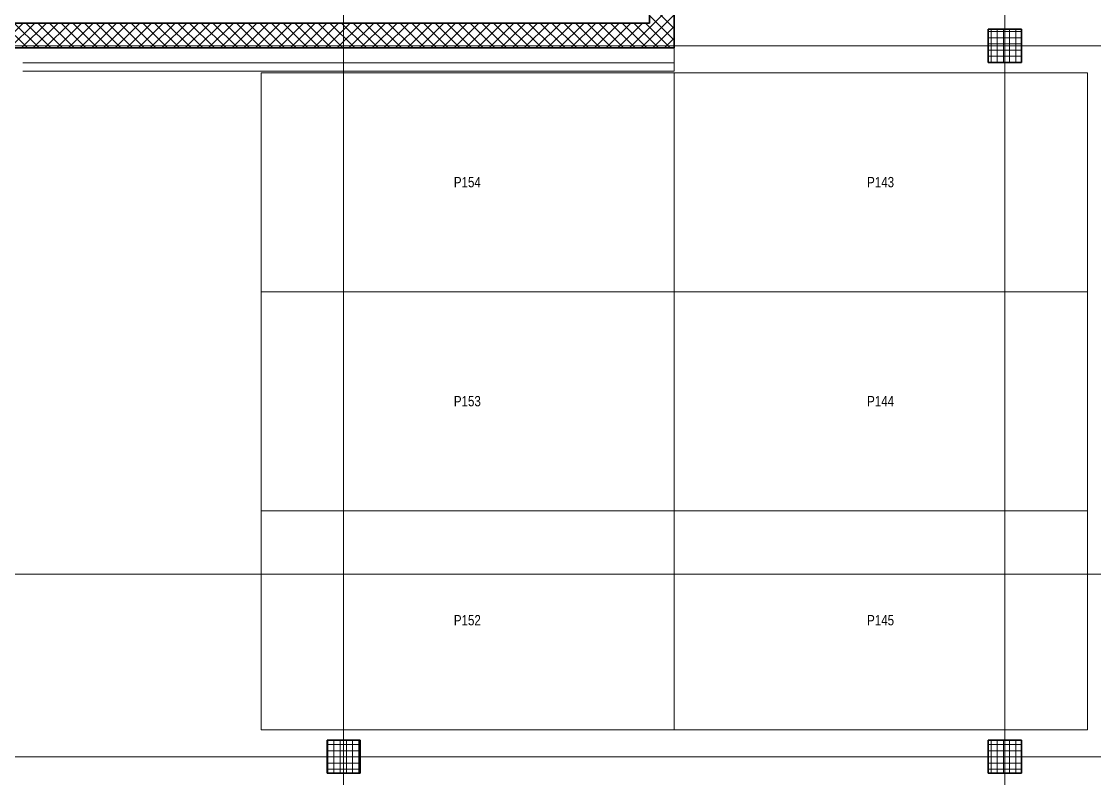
# Model space of a CAD drawing. Extents: x -1907 to 937, y -179 to 966.
# Drawn here: x -1670.2 to -1410.6, y 340 to 523.2 of the extents above; entities that cross this region are included whole.
import ezdxf
from ezdxf.lldxf.tags import DXFTag

# ---------------------------------------------------------------- set-up
doc = ezdxf.new("R2010")
doc.units = 0
doc.layers.get('0').update_dxf_attribs({"lineweight": 13})
doc.layers.add('A-DETL-____-OTLN', color=5, linetype='Continuous', lineweight=9, true_color=0x0000ff)
for name, color, linetype, lineweight in [('A-FLOR-____-OTLN', 7, 'Continuous', 9), ('A-WALL-____-MCUT', 7, 'Continuous', 35), ('A-WALL-____-PATT', 7, 'Continuous', 35), ('C-PRKG-____-IDEN', 7, 'Continuous', 5), ('C-PRKG-____-OTLN', 7, 'Continuous', 9), ('S-COLS-____-MCUT', 7, 'Continuous', 35), ('S-COLS-____-OTLN', 7, 'Continuous', 9), ('S-GRID-____-OTLN', 7, 'Continuous', 5)]:
    doc.layers.add(name, color=color, linetype=linetype, lineweight=lineweight)
doc.styles.get("Standard").update_dxf_attribs({"font": 'arial.ttf'})
tags = doc.linetypes.add('_Rasterlinie_', pattern=[0.375, 0.2, -0.05, 0.075, -0.05]).pattern_tags.tags
tags[10:11] = [DXFTag(74, 4), DXFTag(75, 0), DXFTag(340, '0'), DXFTag(46, 1.0), DXFTag(50, 0.0), DXFTag(44, 0.0), DXFTag(45, 0.0)]
tags[8:9] = [DXFTag(74, 4), DXFTag(75, 0), DXFTag(340, '0'), DXFTag(46, 1.0), DXFTag(50, 0.0), DXFTag(44, 0.0), DXFTag(45, 0.0)]
tags[6:7] = [DXFTag(74, 4), DXFTag(75, 0), DXFTag(340, '0'), DXFTag(46, 1.0), DXFTag(50, 0.0), DXFTag(44, 0.0), DXFTag(45, 0.0)]
tags[4:5] = [DXFTag(74, 4), DXFTag(75, 0), DXFTag(340, '0'), DXFTag(46, 1.0), DXFTag(50, 0.0), DXFTag(44, 0.0), DXFTag(45, 0.0)]
tags = doc.linetypes.add('Gestrichelt', pattern=[0.1, 0.05, -0.05]).pattern_tags.tags
tags[6:7] = [DXFTag(74, 4), DXFTag(75, 0), DXFTag(340, '0'), DXFTag(46, 1.0), DXFTag(50, 0.0), DXFTag(44, 0.0), DXFTag(45, 0.0)]
tags[4:5] = [DXFTag(74, 4), DXFTag(75, 0), DXFTag(340, '0'), DXFTag(46, 1.0), DXFTag(50, 0.0), DXFTag(44, 0.0), DXFTag(45, 0.0)]

# ---------------------------------------------------------------- blocks, each defined once
blk = doc.blocks.new('Referenz-A0UJ2810XE', base_point=(-1920.13, -159.41))
at = {"layer": 'A-DETL-____-OTLN', "color": 0, "linetype": 'Continuous', "lineweight": 35, "ltscale": 0.35}
blk.add_line((-1672.26, 516.75), (-1669.86, 516.75), dxfattribs=at)
at = {"layer": 'A-DETL-____-OTLN', "color": 0, "linetype": 'Gestrichelt', "ltscale": 0.13}
for p, q in [((-1512.26, 516.74), (-1512.26, 511.14)), ((-1512.26, 511.14), (-1669.86, 511.14))]:
    blk.add_line(p, q, dxfattribs=at)
at = {"layer": 'A-FLOR-____-OTLN', "color": 0, "linetype": 'Continuous', "ltscale": 0.13}
for p, q in [((-1512.26, 516.74), (-1669.86, 516.74)), ((-1512.26, 513.15), (-1512.26, 516.75)), ((-1512.26, 513.15), (-1669.86, 513.15)), ((-912.26, 389.4), (-1812.26, 389.4))]:
    blk.add_line(p, q, dxfattribs=at)
at = {"layer": 'A-WALL-____-MCUT', "color": 0, "linetype": 'Continuous', "ltscale": 0.35}
for p, q in [((-1518.26, 522.75), (-1518.26, 836.75)), ((-1512.26, 516.75), (-1512.26, 755.75)), ((-1518.26, 522.75), (-1818.26, 522.75)), ((-1669.86, 516.75), (-1512.26, 516.75))]:
    blk.add_line(p, q, dxfattribs=at)
at = {"layer": 'A-WALL-____-PATT', "color": 0, "linetype": 'Continuous', "lineweight": 9, "ltscale": 0.13}
for p, q in [((-1513.57, 522.75), (-1518.26, 527.44)), ((-1517.11, 522.75), (-1512.26, 527.6)), ((-1516.4, 522.75), (-1518.26, 524.62)), ((-1514.28, 522.75), (-1512.26, 524.77)), ((-1675.84, 516.75), (-1669.84, 522.75)), ((-1668.79, 516.75), (-1674.79, 522.75)), ((-1673.01, 516.75), (-1667.01, 522.75)), ((-1665.96, 516.75), (-1671.96, 522.75)), ((-1670.19, 516.75), (-1664.19, 522.75)), ((-1663.13, 516.75), (-1669.13, 522.75)), ((-1667.36, 516.75), (-1661.36, 522.75)), ((-1660.3, 516.75), (-1666.3, 522.75)), ((-1664.53, 516.75), (-1658.53, 522.75)), ((-1657.47, 516.75), (-1663.47, 522.75)), ((-1661.7, 516.75), (-1655.7, 522.75)), ((-1654.65, 516.75), (-1660.65, 522.75)), ((-1658.87, 516.75), (-1652.87, 522.75)), ((-1651.82, 516.75), (-1657.82, 522.75)), ((-1656.04, 516.75), (-1650.04, 522.75)), ((-1648.99, 516.75), (-1654.99, 522.75)), ((-1653.21, 516.75), (-1647.21, 522.75)), ((-1646.16, 516.75), (-1652.16, 522.75)), ((-1650.39, 516.75), (-1644.39, 522.75)), ((-1643.33, 516.75), (-1649.33, 522.75)), ((-1647.56, 516.75), (-1641.56, 522.75)), ((-1640.5, 516.75), (-1646.5, 522.75)), ((-1644.73, 516.75), (-1638.73, 522.75)), ((-1637.67, 516.75), (-1643.67, 522.75)), ((-1641.9, 516.75), (-1635.9, 522.75)), ((-1634.85, 516.75), (-1640.85, 522.75)), ((-1639.07, 516.75), (-1633.07, 522.75)), ((-1632.02, 516.75), (-1638.02, 522.75)), ((-1636.24, 516.75), (-1630.24, 522.75)), ((-1629.19, 516.75), (-1635.19, 522.75)), ((-1633.42, 516.75), (-1627.42, 522.75)), ((-1626.36, 516.75), (-1632.36, 522.75)), ((-1630.59, 516.75), (-1624.59, 522.75)), ((-1623.53, 516.75), (-1629.53, 522.75)), ((-1627.76, 516.75), (-1621.76, 522.75)), ((-1620.7, 516.75), (-1626.7, 522.75)), ((-1624.93, 516.75), (-1618.93, 522.75)), ((-1617.88, 516.75), (-1623.88, 522.75)), ((-1622.1, 516.75), (-1616.1, 522.75)), ((-1615.05, 516.75), (-1621.05, 522.75)), ((-1619.27, 516.75), (-1613.27, 522.75)), ((-1612.22, 516.75), (-1618.22, 522.75)), ((-1616.44, 516.75), (-1610.44, 522.75)), ((-1609.39, 516.75), (-1615.39, 522.75)), ((-1613.62, 516.75), (-1607.62, 522.75)), ((-1606.56, 516.75), (-1612.56, 522.75)), ((-1610.79, 516.75), (-1604.79, 522.75)), ((-1603.73, 516.75), (-1609.73, 522.75)), ((-1607.96, 516.75), (-1601.96, 522.75)), ((-1600.91, 516.75), (-1606.91, 522.75)), ((-1605.13, 516.75), (-1599.13, 522.75)), ((-1598.08, 516.75), (-1604.08, 522.75)), ((-1602.3, 516.75), (-1596.3, 522.75)), ((-1595.25, 516.75), (-1601.25, 522.75)), ((-1599.47, 516.75), (-1593.47, 522.75)), ((-1592.42, 516.75), (-1598.42, 522.75)), ((-1596.65, 516.75), (-1590.65, 522.75)), ((-1589.59, 516.75), (-1595.59, 522.75)), ((-1593.82, 516.75), (-1587.82, 522.75)), ((-1586.76, 516.75), (-1592.76, 522.75)), ((-1590.99, 516.75), (-1584.99, 522.75)), ((-1583.93, 516.75), (-1589.93, 522.75)), ((-1588.16, 516.75), (-1582.16, 522.75)), ((-1581.11, 516.75), (-1587.11, 522.75)), ((-1585.33, 516.75), (-1579.33, 522.75)), ((-1578.28, 516.75), (-1584.28, 522.75)), ((-1582.5, 516.75), (-1576.5, 522.75)), ((-1575.45, 516.75), (-1581.45, 522.75)), ((-1579.68, 516.75), (-1573.68, 522.75)), ((-1572.62, 516.75), (-1578.62, 522.75)), ((-1576.85, 516.75), (-1570.85, 522.75)), ((-1569.79, 516.75), (-1575.79, 522.75)), ((-1574.02, 516.75), (-1568.02, 522.75)), ((-1566.96, 516.75), (-1572.96, 522.75)), ((-1571.19, 516.75), (-1565.19, 522.75)), ((-1564.14, 516.75), (-1570.14, 522.75)), ((-1568.36, 516.75), (-1562.36, 522.75)), ((-1561.31, 516.75), (-1567.31, 522.75)), ((-1565.53, 516.75), (-1559.53, 522.75)), ((-1558.48, 516.75), (-1564.48, 522.75)), ((-1562.7, 516.75), (-1556.7, 522.75)), ((-1555.65, 516.75), (-1561.65, 522.75)), ((-1559.88, 516.75), (-1553.88, 522.75)), ((-1552.82, 516.75), (-1558.82, 522.75)), ((-1557.05, 516.75), (-1551.05, 522.75)), ((-1549.99, 516.75), (-1555.99, 522.75)), ((-1554.22, 516.75), (-1548.22, 522.75)), ((-1547.16, 516.75), (-1553.16, 522.75)), ((-1551.39, 516.75), (-1545.39, 522.75)), ((-1544.34, 516.75), (-1550.34, 522.75)), ((-1548.56, 516.75), (-1542.56, 522.75)), ((-1541.51, 516.75), (-1547.51, 522.75)), ((-1545.73, 516.75), (-1539.73, 522.75)), ((-1538.68, 516.75), (-1544.68, 522.75)), ((-1542.91, 516.75), (-1536.91, 522.75)), ((-1535.85, 516.75), (-1541.85, 522.75)), ((-1540.08, 516.75), (-1534.08, 522.75)), ((-1533.02, 516.75), (-1539.02, 522.75)), ((-1537.25, 516.75), (-1531.25, 522.75)), ((-1530.19, 516.75), (-1536.19, 522.75)), ((-1534.42, 516.75), (-1528.42, 522.75)), ((-1527.37, 516.75), (-1533.37, 522.75)), ((-1531.59, 516.75), (-1525.59, 522.75)), ((-1524.54, 516.75), (-1530.54, 522.75)), ((-1528.76, 516.75), (-1522.76, 522.75)), ((-1521.71, 516.75), (-1527.71, 522.75)), ((-1525.94, 516.75), (-1519.94, 522.75)), ((-1518.88, 516.75), (-1524.88, 522.75)), ((-1523.11, 516.75), (-1517.11, 522.75)), ((-1516.05, 516.75), (-1522.05, 522.75)), ((-1520.28, 516.75), (-1514.28, 522.75)), ((-1513.22, 516.75), (-1519.22, 522.75)), ((-1517.45, 516.75), (-1512.26, 521.94)), ((-1512.26, 518.62), (-1516.4, 522.75)), ((-1512.26, 521.44), (-1513.57, 522.75)), ((-1514.62, 516.75), (-1512.26, 519.11))]:
    blk.add_line(p, q, dxfattribs=at)
at = {"layer": 'C-PRKG-____-OTLN', "color": 0, "linetype": 'Continuous', "ltscale": 0.13}
for p, q in [((-1512.26, 510.72), (-1612.26, 510.72)), ((-1612.26, 510.72), (-1612.26, 457.73)), ((-1612.26, 510.72), (-1612.26, 510.72)), ((-1512.26, 457.73), (-1512.26, 510.72)), ((-1512.26, 510.72), (-1512.26, 510.72)), ((-1412.26, 510.72), (-1512.26, 510.72)), ((-1512.26, 510.72), (-1512.26, 457.73)), ((-1512.26, 510.72), (-1512.26, 510.72)), ((-1412.26, 457.73), (-1412.26, 510.72)), ((-1412.26, 510.72), (-1412.26, 510.72)), ((-1612.26, 457.73), (-1512.26, 457.73)), ((-1612.26, 457.73), (-1612.26, 457.73)), ((-1512.26, 457.73), (-1612.26, 457.73)), ((-1612.26, 457.73), (-1612.26, 404.74)), ((-1612.26, 457.73), (-1612.26, 457.73)), ((-1512.26, 457.73), (-1512.26, 457.73)), ((-1512.26, 404.74), (-1512.26, 457.73)), ((-1512.26, 457.73), (-1512.26, 457.73)), ((-1512.26, 457.73), (-1412.26, 457.73)), ((-1512.26, 457.73), (-1512.26, 457.73)), ((-1412.26, 457.73), (-1512.26, 457.73)), ((-1512.26, 457.73), (-1512.26, 404.74)), ((-1512.26, 457.73), (-1512.26, 457.73)), ((-1412.26, 457.73), (-1412.26, 457.73)), ((-1412.26, 404.74), (-1412.26, 457.73)), ((-1412.26, 457.73), (-1412.26, 457.73)), ((-1612.26, 404.74), (-1512.26, 404.74)), ((-1612.26, 404.74), (-1612.26, 404.74)), ((-1612.26, 404.74), (-1512.26, 404.74)), ((-1612.26, 351.75), (-1612.26, 404.74)), ((-1512.26, 404.74), (-1612.26, 404.74)), ((-1612.26, 404.74), (-1612.26, 351.75)), ((-1612.26, 351.75), (-1612.26, 404.74)), ((-1612.26, 404.74), (-1512.26, 404.74)), ((-1612.26, 404.74), (-1612.26, 404.74)), ((-1512.26, 404.74), (-1512.26, 404.74)), ((-1512.26, 404.74), (-1412.26, 404.74)), ((-1512.26, 404.74), (-1512.26, 404.74)), ((-1512.26, 351.75), (-1512.26, 404.74)), ((-1412.26, 404.74), (-1512.26, 404.74)), ((-1412.26, 404.74), (-1512.26, 404.74)), ((-1512.26, 404.74), (-1512.26, 351.75)), ((-1512.26, 351.75), (-1512.26, 404.74)), ((-1512.26, 404.74), (-1412.26, 404.74)), ((-1512.26, 404.74), (-1512.26, 404.74)), ((-1512.26, 351.75), (-1512.26, 404.74)), ((-1512.26, 351.75), (-1512.26, 404.74)), ((-1512.26, 404.74), (-1512.26, 351.75)), ((-1512.26, 404.74), (-1512.26, 404.74)), ((-1412.26, 404.74), (-1412.26, 404.74)), ((-1412.26, 351.75), (-1412.26, 404.74)), ((-1412.26, 351.75), (-1412.26, 404.74)), ((-1412.26, 404.74), (-1412.26, 351.75)), ((-1412.26, 404.74), (-1412.26, 404.74)), ((-1612.26, 351.75), (-1512.26, 351.75)), ((-1612.26, 351.75), (-1512.26, 351.75)), ((-1512.26, 351.75), (-1612.26, 351.75)), ((-1612.26, 351.75), (-1612.26, 351.75)), ((-1412.26, 351.75), (-1512.26, 351.75)), ((-1512.26, 351.75), (-1412.26, 351.75)), ((-1412.26, 351.75), (-1512.26, 351.75)), ((-1512.26, 351.75), (-1512.26, 351.75)), ((-1512.26, 351.75), (-1512.26, 351.75)), ((-1412.26, 351.75), (-1412.26, 351.75))]:
    blk.add_line(p, q, dxfattribs=at)
at = {"layer": 'S-COLS-____-MCUT', "color": 0, "linetype": 'Continuous', "ltscale": 0.35}
for p, q in [((-1428.26, 521.25), (-1436.26, 521.25)), ((-1436.26, 521.25), (-1436.26, 513.25)), ((-1428.26, 513.25), (-1428.26, 521.25)), ((-1436.26, 513.25), (-1428.26, 513.25)), ((-1588.26, 349.25), (-1596.26, 349.25)), ((-1596.26, 349.25), (-1596.26, 341.25)), ((-1588.26, 341.25), (-1588.26, 349.25)), ((-1428.26, 349.25), (-1436.26, 349.25)), ((-1436.26, 349.25), (-1436.26, 341.25)), ((-1428.26, 341.25), (-1428.26, 349.25)), ((-1596.26, 341.25), (-1588.26, 341.25)), ((-1436.26, 341.25), (-1428.26, 341.25))]:
    blk.add_line(p, q, dxfattribs=at)
at = {"layer": 'S-COLS-____-OTLN', "color": 0, "linetype": 'Continuous', "ltscale": 0.13}
for p, q in [((-1436.26, 520.72), (-1428.26, 520.72)), ((-1435.6, 513.25), (-1435.6, 521.25)), ((-1434.1, 513.25), (-1434.1, 521.25)), ((-1432.6, 513.25), (-1432.6, 521.25)), ((-1431.1, 513.25), (-1431.1, 521.25)), ((-1429.6, 513.25), (-1429.6, 521.25)), ((-1436.26, 519.22), (-1428.26, 519.22)), ((-1436.26, 517.72), (-1428.26, 517.72)), ((-1436.26, 516.22), (-1428.26, 516.22)), ((-1436.26, 514.72), (-1428.26, 514.72)), ((-1596.26, 348.22), (-1588.26, 348.22)), ((-1596.1, 341.25), (-1596.1, 349.25)), ((-1594.6, 341.25), (-1594.6, 349.25)), ((-1593.1, 341.25), (-1593.1, 349.25)), ((-1591.6, 341.25), (-1591.6, 349.25)), ((-1590.1, 341.25), (-1590.1, 349.25)), ((-1588.6, 341.25), (-1588.6, 349.25)), ((-1436.26, 348.22), (-1428.26, 348.22)), ((-1435.6, 341.25), (-1435.6, 349.25)), ((-1434.1, 341.25), (-1434.1, 349.25)), ((-1432.6, 341.25), (-1432.6, 349.25)), ((-1431.1, 341.25), (-1431.1, 349.25)), ((-1429.6, 341.25), (-1429.6, 349.25)), ((-1596.26, 346.72), (-1588.26, 346.72)), ((-1436.26, 346.72), (-1428.26, 346.72)), ((-1596.26, 345.22), (-1588.26, 345.22)), ((-1596.26, 343.72), (-1588.26, 343.72)), ((-1436.26, 345.22), (-1428.26, 345.22)), ((-1436.26, 343.72), (-1428.26, 343.72)), ((-1596.26, 342.22), (-1588.26, 342.22)), ((-1436.26, 342.22), (-1428.26, 342.22))]:
    blk.add_line(p, q, dxfattribs=at)
at = {"layer": 'S-GRID-____-OTLN', "color": 0, "linetype": '_Rasterlinie_', "ltscale": 0.13}
for p, q in [((-1592.26, 109.45), (-1592.26, 950.47)), ((-1432.26, 109.45), (-1432.26, 950.47)), ((-1873.7, 517.25), (-971.83, 517.25)), ((-1873.7, 345.25), (-971.83, 345.25))]:
    blk.add_line(p, q, dxfattribs=at)
at = {"layer": 'C-PRKG-____-IDEN', "color": 0, "linetype": 'Continuous', "ltscale": 0.13, "char_height": 2.5, "attachment_point": 1}
for s, insert in [('{\\W0.8;\\fArial;P154}', (-1565.59, 485.53)), ('{\\W0.8;\\fArial;P143}', (-1465.59, 485.53)), ('{\\W0.8;\\fArial;P153}', (-1565.59, 432.54)), ('{\\W0.8;\\fArial;P144}', (-1465.59, 432.54)), ('{\\W0.8;\\fArial;P152}', (-1565.59, 379.55)), ('{\\W0.8;\\fArial;P145}', (-1465.59, 379.55))]:
    blk.add_mtext(s, dxfattribs=dict(at, insert=insert))

msp = doc.modelspace()

# ---------------------------------------------------------------- block references
at = {"color": 9, "lineweight": 25, "ltscale": 0.25, "true_color": 0xc0c0c0}
msp.add_blockref('Referenz-A0UJ2810XE', (-1920.13, -159.41), dxfattribs=at)

doc.saveas('drawing.dxf')
